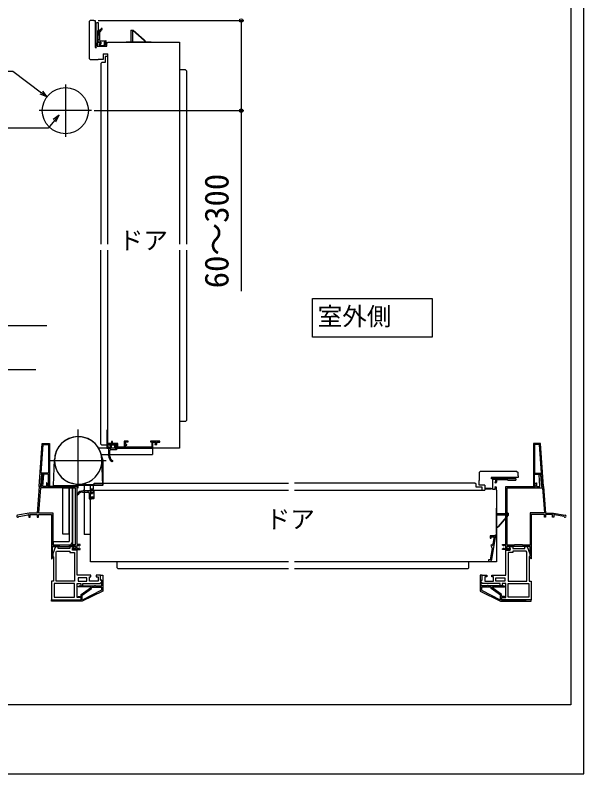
# Model space of a CAD drawing. Units: millimetres, scale not verified. Extents: x -525 to 525, y -783 to 779.
# Drawn here: x 316.8 to 525, y -782.9 to -505.2 of the extents above; entities that cross this region are included whole.
import ezdxf
from ezdxf.enums import TextEntityAlignment as Align

# ---------------------------------------------------------------- set-up
doc = ezdxf.new("R2010")
doc.units = ezdxf.units.MM
doc.header["$LTSCALE"] = 4
for name, color, linetype in [('0-1_USER1', 3, 'Continuous'), ('0-2_YKK_11', 7, 'Continuous'), ('0-3_YKK_11E', 7, 'Continuous'), ('0-4_YKK_12', 2, 'Continuous'), ('0-5_YKK_13', 4, 'Continuous'), ('0-7_YKK_D', 6, 'Continuous'), ('0-8_YKK_ZWAK', 7, 'Continuous')]:
    doc.layers.add(name, color=color, linetype=linetype)
doc.styles.add('ＭＳ ゴシック', font='')
doc.styles.get('ＭＳ ゴシック').set_extended_font_data('MS Gothic')

msp = doc.modelspace()

# ---------------------------------------------------------------- linework, layer by layer
at = {"layer": '0-1_USER1'}
for points in [[(-516.662, -467.311), (520.241, -467.311), (520.241, -757.642), (-516.662, -757.642)], [(425.657, -623.047), (425.657, -608.872), (469.425, -608.872), (469.425, -623.047)]]:
    msp.add_lwpolyline(points, close=True, dxfattribs=at)
at = {"layer": '0-2_YKK_11'}
for points in [[(325.617, -677.708), (326.713, -661.995), (329.338, -661.995), (329.338, -677.708), (328.588, -677.708), (328.588, -677.333), (328.963, -677.333), (328.963, -673.208), (326.382, -673.208), (326.356, -673.584), (326.655, -673.604), (326.629, -673.979), (326.33, -673.958), (326.094, -677.333), (326.375, -677.333), (326.375, -677.708)], [(326.333, -672.833), (327.063, -662.37), (328.963, -662.37), (328.963, -672.833)], [(510.246, -677.708), (509.15, -661.995), (506.525, -661.995), (506.525, -677.708), (507.275, -677.708), (507.275, -677.333), (506.9, -677.333), (506.9, -673.208), (509.481, -673.208), (509.507, -673.584), (509.208, -673.604), (509.234, -673.979), (509.533, -673.958), (509.769, -677.333), (509.488, -677.333), (509.488, -677.708)], [(509.53, -672.833), (508.8, -662.37), (506.9, -662.37), (506.9, -672.833)], [(338.938, -699.233), (338.938, -678.195), (326.04, -678.195), (325.295, -687.42), (330.538, -687.42), (330.538, -699.233), (333.163, -699.233), (333.275, -699.12), (336.275, -699.12), (336.388, -699.233)], [(496.925, -699.233), (496.925, -678.195), (509.823, -678.195), (510.568, -687.42), (505.325, -687.42), (505.325, -699.233), (502.7, -699.233), (502.588, -699.12), (499.588, -699.12), (499.475, -699.233)], [(331.775, -712.32), (331.775, -701.802), (331.933, -701.37), (336.838, -701.37), (336.838, -701.933), (338.525, -701.933), (338.525, -712.32)], [(504.088, -712.32), (504.088, -701.802), (503.93, -701.37), (499.025, -701.37), (499.025, -701.933), (497.338, -701.933), (497.338, -712.32)], [(341.338, -719.745), (330.088, -719.745), (330.088, -719.183), (331.888, -719.183), (331.96, -719.239), (332.033, -719.295), (340.963, -719.295), (340.963, -718.358), (340.18, -718.358), (339.823, -718.151), (339.868, -717.983), (340.963, -717.983), (340.963, -717.233), (344.338, -714.87), (344.338, -714.495), (339.86, -714.495), (339.824, -714.314), (340.619, -713.979), (340.769, -714.045), (340.875, -714.12), (345.763, -714.12), (345.838, -714.045), (345.913, -713.97), (346.138, -713.97), (346.213, -714.045), (346.288, -714.12), (348.463, -714.12), (348.463, -712.058), (348.088, -712.058), (348.088, -710.183), (348.838, -710.183), (348.838, -715.995)], [(494.525, -719.745), (505.775, -719.745), (505.775, -719.183), (503.975, -719.183), (503.903, -719.239), (503.83, -719.295), (494.9, -719.295), (494.9, -718.358), (495.683, -718.358), (496.04, -718.151), (495.995, -717.983), (494.9, -717.983), (494.9, -717.233), (491.525, -714.87), (491.525, -714.495), (496.003, -714.495), (496.039, -714.314), (495.244, -713.979), (495.094, -714.045), (494.988, -714.12), (490.1, -714.12), (490.025, -714.045), (489.95, -713.97), (489.725, -713.97), (489.65, -714.045), (489.575, -714.12), (487.4, -714.12), (487.4, -712.058), (487.775, -712.058), (487.775, -710.183), (487.025, -710.183), (487.025, -715.995)], [(338.525, -713.258), (331.025, -713.258), (331.025, -718.245), (338.525, -718.245)], [(343.025, -711.12), (339.838, -711.12), (339.838, -712.32), (343.025, -712.32)], [(492.838, -711.12), (496.025, -711.12), (496.025, -712.32), (492.838, -712.32)], [(497.338, -713.258), (504.838, -713.258), (504.838, -718.245), (497.338, -718.245)], [(348.388, -715.717), (341.516, -719.153), (341.338, -719.043), (341.338, -717.52), (344.788, -715.105), (344.788, -714.57), (348.388, -714.57)], [(487.475, -715.717), (494.347, -719.153), (494.525, -719.043), (494.525, -717.52), (491.075, -715.105), (491.075, -714.57), (487.475, -714.57)]]:
    msp.add_lwpolyline(points, close=True, dxfattribs=at)
for points in [[(339.463, -698.933), (339.463, -677.745), (328.625, -677.745), (328.625, -677.405), (328.719, -677.294), (328.801, -677.132), (328.424, -676.378), (328.25, -676.419), (328.25, -677.745), (326.939, -677.745), (327.239, -673.32), (326.675, -673.32), (326.441, -676.771), (326.207, -677.12), (326.293, -677.295), (326.398, -677.415), (326.375, -677.745), (325.625, -677.745), (324.838, -687.495), (321.933, -687.495), (317.648, -688.251)], [(496.4, -698.933), (496.4, -677.745), (507.238, -677.745), (507.238, -677.405), (507.144, -677.294), (507.062, -677.132), (507.439, -676.378), (507.613, -676.419), (507.613, -677.745), (508.924, -677.745), (508.624, -673.32), (509.188, -673.32), (509.422, -676.771), (509.656, -677.12), (509.57, -677.295), (509.465, -677.415), (509.488, -677.745), (510.238, -677.745), (511.025, -687.495), (513.93, -687.495), (518.215, -688.251)], [(318.07, -688.733), (318.158, -688.656), (321.504, -688.066), (321.708, -687.895), (321.838, -687.955), (321.838, -688.995), (322.288, -688.995), (322.288, -687.983), (324.838, -687.983), (324.838, -688.995), (325.288, -688.995), (325.288, -687.983), (330.088, -687.983), (330.088, -704.157), (330.256, -704.201), (330.674, -703.45), (330.575, -703.283), (330.463, -703.17), (330.463, -699.683), (339.013, -699.683), (339.013, -700.433), (337.775, -700.433), (337.775, -700.808), (340.588, -700.808), (340.588, -700.503), (340.325, -700.283), (340.138, -700.283), (340.025, -700.395), (339.913, -700.508), (339.463, -700.508), (339.463, -699.233), (339.913, -699.233), (340.025, -699.345), (340.138, -699.458), (340.325, -699.458), (340.588, -699.237), (340.588, -698.933), (339.463, -698.933)], [(517.793, -688.733), (517.705, -688.656), (514.359, -688.066), (514.155, -687.895), (514.025, -687.955), (514.025, -688.995), (513.575, -688.995), (513.575, -687.983), (511.025, -687.983), (511.025, -688.995), (510.575, -688.995), (510.575, -687.983), (505.775, -687.983), (505.775, -704.157), (505.607, -704.201), (505.189, -703.45), (505.288, -703.283), (505.4, -703.17), (505.4, -699.683), (496.85, -699.683), (496.85, -700.433), (498.088, -700.433), (498.088, -700.808), (495.275, -700.808), (495.275, -700.503), (495.538, -700.283), (495.725, -700.283), (495.838, -700.395), (495.95, -700.508), (496.4, -700.508), (496.4, -699.233), (495.95, -699.233), (495.838, -699.345), (495.725, -699.458), (495.538, -699.458), (495.275, -699.237), (495.275, -698.933), (496.4, -698.933)], [(491.329, -704.492), (492.8, -695.558), (492.538, -695.558), (492.427, -695.651), (492.316, -695.745), (490.7, -695.745), (490.7, -696.683), (491.075, -696.683), (491.075, -696.12), (492.138, -696.12), (491.614, -699.298), (491.439, -699.313), (491.365, -699.097), (491.01, -699.219), (491.427, -700.433), (490.748, -704.558), (490.1, -704.558), (490.1, -705.12), (490.589, -705.12)], [(339.2, -700.883), (339.2, -700.995), (337.775, -700.995), (337.775, -700.358), (338.172, -699.919), (338.067, -699.683), (336.838, -699.683), (336.838, -700.433), (332.488, -700.433), (332.488, -699.683), (331.55, -699.683), (330.575, -702.356), (330.575, -703.135), (330.674, -703.247), (330.838, -703.433), (330.838, -712.32), (330.088, -712.32), (330.088, -719.183)], [(496.663, -700.883), (496.663, -700.995), (498.088, -700.995), (498.088, -700.358), (497.691, -699.919), (497.796, -699.683), (499.025, -699.683), (499.025, -700.433), (503.375, -700.433), (503.375, -699.683), (504.313, -699.683), (505.288, -702.356), (505.288, -703.135), (505.189, -703.247), (505.025, -703.433), (505.025, -712.32), (505.775, -712.32), (505.775, -719.183)], [(330.088, -719.183), (340.963, -719.183), (340.963, -718.545), (340.588, -718.358), (339.463, -718.358), (339.463, -713.258), (340.775, -713.258), (340.775, -713.97), (340.963, -714.158), (341.338, -714.158), (341.525, -713.97), (341.525, -713.258), (348.088, -713.258), (348.088, -712.995), (348.275, -712.808), (348.463, -712.62), (348.463, -712.358), (348.275, -712.17), (348.088, -711.983), (348.088, -710.183), (346.4, -710.183), (346.4, -710.745), (347.15, -710.745), (347.15, -712.32), (343.963, -712.32), (343.963, -710.745), (344.525, -710.745), (344.525, -710.183), (339.463, -710.183), (339.463, -701.055)], [(505.775, -719.183), (494.9, -719.183), (494.9, -718.545), (495.275, -718.358), (496.4, -718.358), (496.4, -713.258), (495.088, -713.258), (495.088, -713.97), (494.9, -714.158), (494.525, -714.158), (494.338, -713.97), (494.338, -713.258), (487.775, -713.258), (487.775, -712.995), (487.588, -712.808), (487.4, -712.62), (487.4, -712.358), (487.588, -712.17), (487.775, -711.983), (487.775, -710.183), (489.463, -710.183), (489.463, -710.745), (488.713, -710.745), (488.713, -712.32), (491.9, -712.32), (491.9, -710.745), (491.338, -710.745), (491.338, -710.183), (496.4, -710.183), (496.4, -701.055)]]:
    msp.add_lwpolyline(points, dxfattribs=at)
for centre, radius, start, end in [((317.713, -688.62), 0.375, 99.99999, 342.51355), ((518.15, -688.62), 0.375, 197.48645, 80.00001), ((339.388, -700.883), 0.188, 293.57816, 179.99997), ((496.475, -700.883), 0.188, 0.00003, 246.42184), ((490.589, -704.37), 0.75, 269.99999, 350.64701)]:
    msp.add_arc(centre, radius, start, end, dxfattribs=at)
at = {"layer": '0-3_YKK_11E'}
for points in [[(346.625, -517.02), (346.438, -516.833), (346.438, -508.095), (346.625, -507.908), (347.188, -507.908), (347.188, -510.908), (346.925, -510.908), (346.925, -515.033), (348.05, -515.033), (348.05, -515.558), (347.911, -515.615), (347.629, -515.333), (346.813, -515.333), (346.813, -516.533), (350.375, -516.533), (350.375, -515.483), (349.822, -515.483), (349.689, -515.615), (349.55, -515.558), (349.55, -515.033), (349.813, -515.033), (349.919, -515.108), (350.025, -515.183), (350.75, -515.183)], [(353.375, -663.72), (367.25, -663.72), (367.25, -661.545), (368.375, -661.545), (368.375, -662.07), (367.925, -662.07), (367.925, -662.37), (368.675, -662.37), (368.675, -661.545), (369.763, -661.545), (369.763, -661.095), (366.313, -661.095), (366.313, -661.395), (366.875, -661.395), (366.875, -663.345), (357.125, -663.345), (357.125, -662.595), (357.688, -662.595), (357.688, -662.295), (357.125, -662.295), (357.125, -661.395), (358.175, -661.395), (358.175, -661.095), (356.75, -661.095), (356.75, -663.345), (354.35, -663.345), (354.35, -662.033), (352.438, -662.033), (352.438, -661.283), (352.063, -661.283), (352.063, -662.033), (350.75, -662.033), (350.75, -657.158), (350.375, -657.158), (350.375, -663.72), (351.875, -663.72), (351.875, -663.204), (351.73, -663.144), (351.454, -663.42), (350.75, -663.42)], [(353.563, -663.72), (353.375, -663.533), (353.375, -663.195), (353.514, -663.138), (353.797, -663.42), (353.863, -663.42), (353.975, -663.308), (353.975, -662.52), (353.863, -662.408), (350.863, -662.408), (350.75, -662.52), (350.75, -663.308), (350.863, -663.42), (351.407, -663.42), (351.487, -663.387), (351.683, -663.191), (351.875, -663.27), (351.875, -663.533), (351.688, -663.72), (350.563, -663.72), (350.375, -663.533)], [(350.75, -663.42), (350.75, -662.408), (353.975, -662.408), (353.975, -663.42), (353.797, -663.42), (353.521, -663.144), (353.375, -663.204), (353.375, -663.72)]]:
    msp.add_lwpolyline(points, dxfattribs=at)
at = {"layer": '0-4_YKK_12'}
for p, q in [((335.169, -530.595), (335.169, -549.72)), ((335.169, -530.595), (335.169, -549.72)), ((344.732, -540.158), (325.607, -540.158))]:
    msp.add_line(p, q, dxfattribs=at)
at = {"layer": '0-5_YKK_13'}
for p, q in [((343.888, -507.533), (344.263, -507.158)), ((343.888, -507.533), (343.888, -521.033)), ((345.575, -507.158), (344.263, -507.158)), ((345.575, -507.158), (346.138, -507.158)), ((346.138, -507.158), (346.138, -517.02)), ((359.188, -510.72), (359.188, -511.808)), ((359.188, -510.72), (359.938, -510.72)), ((359.263, -515.033), (359.263, -510.795)), ((359.825, -510.795), (359.263, -510.795)), ((359.825, -510.72), (359.825, -510.795)), ((359.825, -515.033), (359.825, -510.795)), ((359.825, -510.795), (364.055, -514.472)), ((359.938, -510.72), (364.039, -514.285)), ((347.188, -514.808), (347.188, -512.595)), ((347.638, -512.126), (347.638, -514.208)), ((359.263, -511.339), (359.188, -511.339)), ((359.263, -511.808), (359.188, -511.808)), ((347.638, -514.208), (347.188, -514.208)), ((348.2, -515.033), (347.188, -515.033)), ((347.6, -516.158), (347.6, -515.97)), ((347.713, -515.858), (348.2, -515.858)), ((347.713, -516.27), (349.663, -516.27)), ((348.013, -514.583), (350.038, -514.583)), ((348.2, -515.033), (348.2, -515.858)), ((350.038, -515.033), (349.4, -515.033)), ((349.4, -515.033), (349.4, -515.745)), ((349.513, -515.858), (349.85, -515.858)), ((349.93, -516.05), (349.742, -516.237)), ((350.15, -514.92), (350.15, -514.695)), ((366.632, -515.033), (357.369, -515.033)), ((377, -515.033), (377, -588.973)), ((346.138, -517.02), (346.625, -517.02)), ((344.263, -521.408), (343.888, -521.033)), ((344.263, -521.408), (347.188, -521.408)), ((348.95, -519.345), (350.75, -519.345)), ((350.75, -588.973), (350.75, -519.345)), ((348.201, -522.908), (348.201, -588.973)), ((379.176, -525.158), (377, -525.158)), ((379.551, -525.533), (379.176, -525.158)), ((379.551, -525.533), (379.552, -588.973)), ((348.201, -662.221), (348.201, -591.251)), ((350.75, -657.27), (350.75, -591.251)), ((377, -591.251), (377, -653.971)), ((379.552, -591.251), (379.552, -653.596)), ((379.177, -653.971), (377, -653.971)), ((379.552, -653.596), (379.177, -653.971)), ((339.875, -678.383), (339.875, -656.92)), ((351.425, -662.595), (351.425, -662.783)), ((351.538, -662.483), (353.488, -662.483)), ((351.538, -662.895), (352.025, -662.895)), ((352.025, -663.72), (352.025, -662.895)), ((353.225, -663.72), (353.225, -663.008)), ((353.338, -662.895), (353.675, -662.895)), ((353.755, -662.703), (353.567, -662.516)), ((367.025, -663.72), (347.344, -663.72)), ((348.951, -668.183), (348.215, -665.704)), ((348.289, -665.97), (367.025, -665.97)), ((352.025, -663.72), (351.013, -663.72)), ((351.013, -663.945), (351.013, -666.158)), ((351.463, -664.545), (351.013, -664.545)), ((351.463, -666.627), (351.463, -664.545)), ((351.838, -664.17), (353.863, -664.17)), ((353.863, -663.72), (353.225, -663.72)), ((353.975, -663.833), (353.975, -664.058)), ((367.025, -663.72), (367.025, -665.97)), ((329.675, -668.183), (350.075, -668.183)), ((330.875, -677.37), (331.18, -667.903)), ((348.875, -677.37), (348.571, -667.903)), ((349.063, -668.558), (348.951, -668.183)), ((349.063, -677.183), (349.063, -668.558)), ((486.65, -672.57), (487.025, -672.195)), ((486.65, -672.57), (486.65, -675.495)), ((500.525, -672.195), (487.025, -672.195)), ((491.038, -674.445), (491.038, -674.933)), ((500.9, -674.445), (491.038, -674.445)), ((491.225, -674.745), (499.963, -674.745)), ((500.525, -672.195), (500.9, -672.57)), ((500.9, -673.883), (500.9, -672.57)), ((500.9, -673.883), (500.9, -674.445)), ((330.875, -677.37), (339.5, -677.37)), ((334.288, -695.183), (334.288, -677.37)), ((336.538, -695.183), (336.538, -677.37)), ((339.572, -677.169), (337.397, -676.522)), ((339.5, -677.37), (339.875, -677.259)), ((339.875, -677.259), (339.572, -677.169)), ((349.063, -677.183), (339.596, -676.878)), ((339.875, -677.259), (342.354, -676.522)), ((340.25, -677.37), (339.875, -677.259)), ((348.875, -677.37), (340.25, -677.37)), ((342.088, -677.37), (342.088, -695.333)), ((344.338, -695.333), (344.338, -677.37)), ((345.837, -676.508), (416.807, -676.509)), ((485.149, -676.509), (419.057, -676.509)), ((488.713, -677.258), (488.713, -679.058)), ((491.525, -675.233), (491.525, -678.57)), ((492.613, -675.12), (491.638, -675.12)), ((492.496, -676.166), (492.692, -675.969)), ((492.838, -676.358), (492.575, -676.358)), ((492.725, -675.89), (492.725, -675.233)), ((493.025, -675.345), (493.025, -676.17)), ((497.038, -675.233), (493.138, -675.233)), ((497.15, -675.383), (497.15, -675.345)), ((499.963, -675.495), (497.263, -675.495)), ((500.15, -674.933), (500.15, -675.308)), ((336.538, -678.308), (334.288, -678.308)), ((337.738, -697.92), (337.738, -678.383)), ((341.431, -679.77), (343.513, -679.77)), ((344.113, -679.32), (341.9, -679.32)), ((342.088, -679.208), (344.338, -679.208)), ((343.513, -679.77), (343.513, -679.32)), ((343.888, -680.145), (343.888, -682.17)), ((344.338, -678.87), (344.338, -679.995)), ((344.338, -680.333), (344.338, -679.32)), ((344.338, -680.333), (345.163, -680.333)), ((345.462, -678.683), (344.525, -678.683)), ((344.525, -680.183), (344.788, -680.183)), ((344.638, -679.715), (344.638, -679.17)), ((344.867, -679.991), (344.671, -679.794)), ((344.75, -679.058), (345.538, -679.058)), ((345.163, -679.845), (345.163, -680.333)), ((345.463, -679.733), (345.275, -679.733)), ((345.538, -679.058), (416.807, -679.058)), ((345.575, -679.845), (345.575, -681.795)), ((345.65, -679.17), (345.65, -682.17)), ((419.057, -679.058), (488.713, -679.058)), ((489.253, -678.383), (489.163, -678.473)), ((489.674, -678.383), (489.374, -678.683)), ((490.095, -678.383), (489.795, -678.683)), ((490.516, -678.383), (490.216, -678.683)), ((490.937, -678.383), (490.637, -678.683)), ((491.638, -678.683), (492.463, -678.683)), ((492.542, -678.096), (492.496, -678.05)), ((492.575, -677.858), (492.838, -677.858)), ((492.575, -678.57), (492.575, -678.176)), ((492.875, -678.332), (492.875, -679.058)), ((493.025, -678.045), (493.025, -678.12)), ((344.225, -682.283), (344, -682.283)), ((344.338, -682.17), (344.338, -681.533)), ((344.338, -681.533), (345.05, -681.533)), ((344.788, -681.683), (344.525, -681.683)), ((344.638, -682.17), (344.638, -682.151)), ((344.671, -682.071), (344.867, -681.875)), ((345.538, -682.283), (344.75, -682.283)), ((345.163, -681.645), (345.163, -681.983)), ((345.355, -682.062), (345.542, -681.875)), ((493.025, -694.939), (493.025, -685.676)), ((493.025, -687.57), (497.263, -687.57)), ((493.025, -688.133), (497.263, -688.133)), ((497.263, -688.133), (493.586, -692.363)), ((497.338, -688.245), (493.773, -692.346)), ((497.338, -687.495), (496.25, -687.495)), ((496.25, -687.57), (496.25, -687.495)), ((496.719, -687.57), (496.719, -687.495)), ((497.263, -688.133), (497.263, -687.57)), ((497.338, -688.133), (497.263, -688.133)), ((497.338, -687.495), (497.338, -688.245)), ((336.538, -695.183), (334.288, -695.183)), ((344.338, -695.333), (342.088, -695.333)), ((330.8, -697.92), (336.538, -697.92)), ((330.8, -699.12), (330.8, -697.92)), ((330.8, -699.12), (336.538, -699.12)), ((354.087, -707.484), (354.087, -705.308)), ((493.025, -705.308), (419.057, -705.308)), ((482.899, -707.484), (482.899, -705.308)), ((354.462, -707.859), (354.087, -707.484)), ((416.807, -707.859), (354.462, -707.859)), ((482.524, -707.859), (419.057, -707.859)), ((482.524, -707.859), (482.899, -707.484))]:
    msp.add_line(p, q, dxfattribs=at)
for points in [[(350.75, -515.183), (350.75, -515.033), (377, -515.033), (377, -525.158)], [(348.95, -519.345), (348.95, -521.408), (347.188, -521.408)], [(350.75, -520.283), (349.701, -520.283), (349.701, -522.533), (348.576, -522.533), (348.201, -522.908)], [(377, -653.971), (377, -663.72), (353.563, -663.72)], [(350.375, -662.596), (348.576, -662.596), (348.201, -662.221)], [(345.462, -678.683), (345.462, -676.883), (345.837, -676.508)], [(487.774, -679.058), (487.774, -678.009), (485.524, -678.009), (485.524, -676.884), (485.149, -676.509)], [(488.713, -677.258), (486.65, -677.258), (486.65, -675.495)], [(337.738, -678.383), (336.538, -678.383), (336.538, -697.92)], [(492.875, -679.058), (493.025, -679.058), (493.025, -705.308), (482.899, -705.308)], [(416.807, -705.308), (344.338, -705.308), (344.338, -681.87)]]:
    msp.add_lwpolyline(points, dxfattribs=at)
for points in [[(338.938, -678.383), (337.738, -678.383), (337.738, -699.008), (338.938, -699.008)], [(489.163, -678.383), (491.038, -678.383), (491.038, -678.683), (489.163, -678.683)]]:
    msp.add_lwpolyline(points, close=True, dxfattribs=at)
msp.add_circle((335.169, -540.158), 8.438, dxfattribs=at)
for centre, radius, start, end in [((349.813, -512.373), 2.625, 126.78511, 179.9465), ((349.513, -512.126), 1.875, 120.0005, 180), ((348.463, -510.308), 0.225, 300.0005, 170.4391), ((347.188, -512.483), 0.113, 89.99942, 270), ((347.188, -514.92), 0.113, 90, 270), ((347.713, -515.97), 0.113, 90, 180), ((347.713, -516.158), 0.113, 180, 270), ((348.013, -514.208), 0.375, 180, 270), ((349.4, -515.858), 0.113, 90, 0), ((349.663, -516.158), 0.113, 270, 315), ((349.85, -515.97), 0.113, 315, 90), ((350.038, -514.695), 0.113, 0, 90), ((350.038, -514.92), 0.113, 270, 0), ((362.563, -515.983), 2.25, 25.00246, 49), ((362.825, -515.887), 1.875, 27.1557, 49), ((339.875, -668.183), 8.7, 1.84219, 180), ((339.875, -668.183), 8.7, 90, 268.15781), ((339.875, -668.183), 8.7, 0, 178.15781), ((339.875, -668.183), 8.7, 16.55113, 91.84219), ((351.538, -662.595), 0.113, 90, 180), ((351.538, -662.783), 0.113, 180, 270), ((353.225, -662.895), 0.113, 0, 270), ((353.488, -662.595), 0.113, 45, 90), ((353.675, -662.783), 0.113, 270, 45), ((351.013, -663.833), 0.113, 90, 270), ((351.013, -666.27), 0.113, 90, 270.00058), ((353.638, -666.38), 2.625, 180.0535, 233.21489), ((351.838, -664.545), 0.375, 90, 180), ((353.863, -663.833), 0.113, 0, 90), ((353.863, -664.058), 0.113, 270, 0), ((339.875, -668.183), 8.7, 180, 253.44887), ((339.875, -668.183), 8.7, 286.55113, 1.84219), ((353.338, -666.627), 1.875, 180, 239.9995), ((352.288, -668.445), 0.225, 189.5609, 59.9995), ((491.225, -674.933), 0.188, 90, 180), ((499.963, -674.933), 0.188, 360, 90), ((491.638, -675.233), 0.113, 90, 180), ((492.575, -676.245), 0.113, 135, 270), ((492.613, -675.233), 0.113, 360, 90), ((492.613, -675.89), 0.113, 315, 360), ((492.838, -676.17), 0.188, 270, 0), ((493.138, -675.345), 0.113, 90, 180), ((497.038, -675.345), 0.113, 360, 90), ((497.263, -675.383), 0.113, 180, 270), ((499.963, -675.308), 0.188, 270, 360), ((341.678, -681.945), 2.625, 90.0535, 143.21489), ((341.431, -681.645), 1.875, 90, 149.9995), ((341.788, -679.32), 0.113, 0, 180.00058), ((343.513, -680.145), 0.375, 0, 90), ((344.225, -679.32), 0.113, 0, 180), ((344.525, -678.87), 0.188, 90, 180), ((344.525, -679.995), 0.188, 180, 270), ((344.75, -679.17), 0.113, 90, 180), ((344.75, -679.715), 0.113, 180, 225), ((344.788, -680.07), 0.113, 270, 45), ((345.275, -679.845), 0.113, 90, 180), ((345.463, -679.845), 0.113, 0, 90), ((345.538, -679.17), 0.113, 0, 90), ((491.638, -678.57), 0.113, 180, 270), ((492.575, -677.97), 0.113, 90, 225), ((492.463, -678.57), 0.113, 270, 0), ((492.463, -678.176), 0.113, 360, 45), ((492.838, -678.045), 0.188, 0, 90), ((492.988, -678.332), 0.113, 109.47122, 180), ((492.913, -678.12), 0.113, 289.47122, 0), ((339.613, -680.595), 0.225, 99.5609, 329.9995), ((344, -682.17), 0.113, 180, 270), ((344.225, -682.17), 0.113, 270, 0), ((344.525, -681.87), 0.188, 90, 180), ((344.75, -682.151), 0.113, 135, 180), ((344.75, -682.17), 0.113, 180, 270), ((344.788, -681.795), 0.113, 315, 90), ((345.163, -681.533), 0.113, 270, 180), ((345.275, -681.983), 0.113, 180, 315), ((345.538, -682.17), 0.113, 270, 360), ((345.463, -681.795), 0.113, 315, 0), ((492.075, -690.87), 2.25, 295.00246, 319), ((492.171, -691.133), 1.875, 297.1557, 319), ((336.538, -697.92), 1.2, 270, 0)]:
    msp.add_arc(centre, radius, start, end, dxfattribs=at)
at = {"layer": '0-7_YKK_D'}
for p, q in [((347.138, -507.158), (400.551, -507.158)), ((328.416, -535.1), (326.375, -533.571)), ((345.732, -540.158), (400.551, -540.158))]:
    msp.add_line(p, q, dxfattribs=at)
for points in [[(399.551, -507.158), (399.551, -540.158), (399.551, -606.23)], [(283.404, -525.712), (315.881, -525.712), (326.375, -533.571)], [(326.784, -533.024), (328.416, -535.1), (325.965, -534.118)], [(332.858, -541.855), (331.212, -543.803), (328.836, -546.617), (266.56, -546.617)], [(331.735, -544.244), (332.858, -541.855), (330.69, -543.362)], [(233.89, -642.825), (234.398, -640.326), (238.764, -618.854), (328.331, -618.854)], [(274.979, -646.013), (276.259, -643.808), (281.457, -634.855), (324.398, -634.863)]]:
    msp.add_lwpolyline(points, dxfattribs=at)
for centre in [(399.551, -507.158), (399.551, -540.158)]:
    msp.add_circle(centre, 0.637, dxfattribs=at)
at = {"layer": '0-8_YKK_ZWAK'}
msp.add_lwpolyline([(-525, -782.9), (525, -782.9), (525, 747.1)], dxfattribs=at)

# ---------------------------------------------------------------- texts
at = {"layer": '0-1_USER1', "style": 'ＭＳ ゴシック'}
for s, p in [('ドア', (354.721, -592.91)), ('室外側', (427.544, -620.743)), ('ドア', (408.54, -694.969))]:
    msp.add_text(s, height=6.598, dxfattribs=at).set_placement(p, align=Align.BOTTOM_LEFT)
at = {"layer": '0-7_YKK_D', "style": 'ＭＳ ゴシック'}
msp.add_text('60～300', height=8.798, rotation=90, dxfattribs=at).set_placement((397.551, -605.185), align=Align.BOTTOM_LEFT)

doc.saveas('drawing.dxf')
